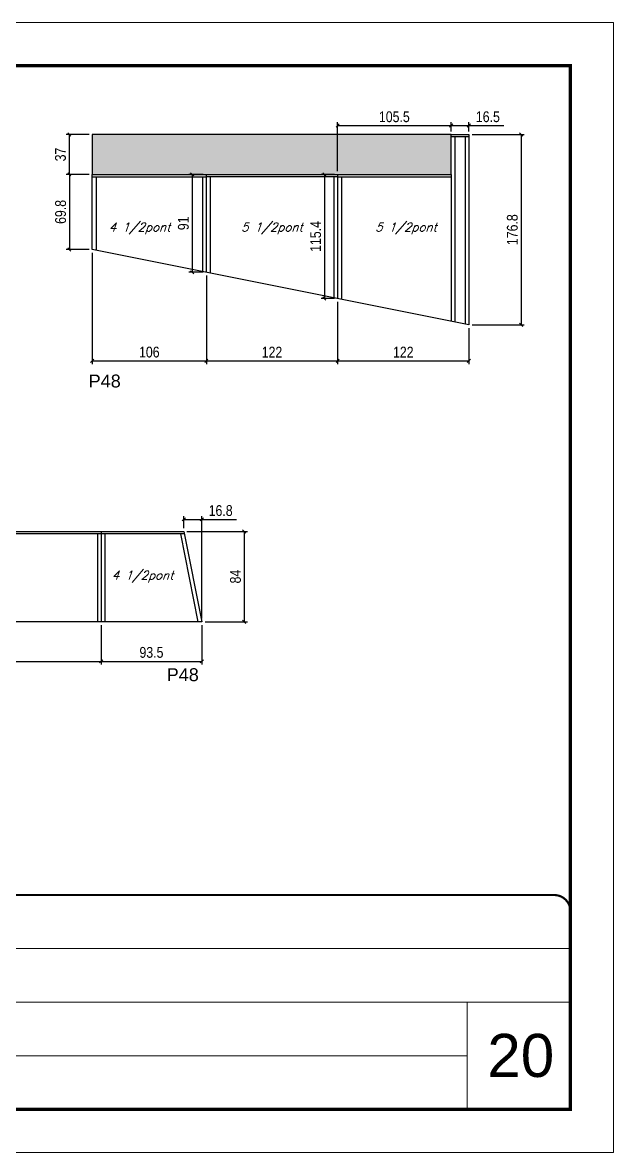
# Model space of a CAD drawing. Extents: x 3309 to 9590, y -2522 to 14608.
# Drawn here: x 9014 to 9563, y 8964 to 10014 of the extents above; entities that cross this region are included whole.
import ezdxf

# ---------------------------------------------------------------- set-up
doc = ezdxf.new("R2010")
doc.units = 0
doc.linetypes.add('CONTINUO', pattern=[0])
doc.linetypes.add('DASHED', pattern=[0.75, 0.5, -0.25])
for name, color, linetype in [('5', 5, 'Continuous'), ('COTA', 241, 'Continuous'), ('Painéis', 200, 'Continuous'), ('SARR_2.2x7', 40, 'Continuous'), ('SARR_3.5x7', 81, 'Continuous'), ('texto', 7, 'Continuous')]:
    doc.layers.add(name, color=color, linetype=linetype)
for name, color, linetype, lineweight in [('CARIMBO', 255, 'Continuous', 9), ('Folhas', 255, 'Continuous', 9), ('SARRAFO DE PRESSAO', 251, 'DASHED', 9)]:
    doc.layers.add(name, color=color, linetype=linetype, lineweight=lineweight)
doc.styles.add('ARIAL', font='arial.ttf')
doc.styles.add('COTA TECNICA', font='techl___.ttf', dxfattribs={"height": 10})
doc.styles.add('Romans', font='romans.shx')
doc.styles.get("Standard").update_dxf_attribs({"font": 'arial.ttf'})
doc.dimstyles.new('PAINEL', dxfattribs={"dimtxt": 10, "dimasz": 3, "dimexe": 3, "dimexo": 3, "dimgap": 3, "dimtad": 1, "dimdec": 1, "dimzin": 12, "dimdsep": 46, "dimtxsty": 'COTA TECNICA', "dimblk1": 'OBLIQUE', "dimblk2": 'OBLIQUE', "dimsah": 1, "dimcen": 0.9, "dimclrd": 4, "dimclre": 4, "dimclrt": 240, "dimadec": 1, "dimazin": 3, "dimtfac": 1, "dimtdec": 1, "dimtmove": 0, "dimatfit": 3, "dimfxl": 1, "dimtolj": 1, "dimtzin": 12, "dimarcsym": 0})

# ---------------------------------------------------------------- blocks, each defined once
blk = doc.blocks.new('9999999999')
at = {"color": 30, "linetype": 'CONTINUO'}
for p, q in [((98564.6, 34379.6), (99584, 34379.6)), ((98564.6, 34329.8), (99488, 34329.8)), ((99584, 34329.8), (99488, 34329.8)), ((99488, 34329.8), (99488, 34230.2)), ((98564.6, 34280), (99488, 34280))]:
    blk.add_line(p, q, dxfattribs=at)
at = {"color": 30, "linetype": 'CONTINUO', "const_width": 2}
blk.add_lwpolyline([(99584, 34230.2), (99584, 34414.4, 0.414214), (99569, 34429.4), (98229, 34429.4, 0.414214), (98214, 34414.4), (98214, 34245.2, 0.414214), (98229, 34230.2), (99584, 34230.2)], format="xyb", dxfattribs=at)
at = {"layer": 'Folhas'}
blk.add_lwpolyline([(98139, 34190.2), (99624, 34190.2), (99624, 35240.2), (98139, 35240.2)], close=True, dxfattribs=at)
at = {"layer": 'Folhas', "color": 30, "const_width": 3}
blk.add_lwpolyline([(98214, 34230.2), (99584, 34230.2), (99584, 35200.2), (98214, 35200.2)], close=True, dxfattribs=at)
blk = doc.blocks.new('_Oblique')
at = {"color": 0, "linetype": 'ByBlock', "lineweight": -2}
blk.add_line((-0.5, -0.5), (0.5, 0.5), dxfattribs=at)
blk = doc.blocks.new('*D745')
at = {"layer": 'COTA', "color": 4, "lineweight": -2, "transparency": 16777216}
for p, q in [((8842.9, 9537.7), (8842.9, 9416.9)), ((9086.9, 9453.7), (9086.9, 9416.9)), ((8842.9, 9419.9), (9086.9, 9419.9))]:
    blk.add_line(p, q, dxfattribs=at)
at = {"layer": 'Defpoints', "color": 0, "transparency": 16777216}
for p in [(8842.9, 9540.7), (9086.9, 9456.7), (9086.9, 9419.9)]:
    blk.add_point(p, dxfattribs=at)
at = {"layer": 'COTA', "color": 4, "lineweight": -2, "transparency": 16777216, "xscale": 3, "yscale": 3, "zscale": 3, "rotation": 180}
blk.add_blockref('_Oblique', (8842.9, 9419.9), dxfattribs=at)
at = {"layer": 'COTA', "color": 4, "lineweight": -2, "transparency": 16777216, "xscale": 3, "yscale": 3, "zscale": 3}
blk.add_blockref('_Oblique', (9086.9, 9419.9), dxfattribs=at)
at = {"layer": 'COTA', "color": 240, "transparency": 16777216, "insert": (8964.9, 9428), "char_height": 10, "attachment_point": 5, "style": 'COTA TECNICA'}
blk.add_mtext('\\A1;244', dxfattribs=at)
blk = doc.blocks.new('*D746')
at = {"layer": 'COTA', "color": 4, "lineweight": -2, "transparency": 16777216}
for p, q in [((9086.9, 9453.7), (9086.9, 9416.9)), ((9180.4, 9453.7), (9180.4, 9416.9)), ((9086.9, 9419.9), (9180.4, 9419.9))]:
    blk.add_line(p, q, dxfattribs=at)
at = {"layer": 'Defpoints', "color": 0, "transparency": 16777216}
for p in [(9086.9, 9456.7), (9180.4, 9456.7), (9180.4, 9419.9)]:
    blk.add_point(p, dxfattribs=at)
at = {"layer": 'COTA', "color": 4, "lineweight": -2, "transparency": 16777216, "xscale": 3, "yscale": 3, "zscale": 3, "rotation": 180}
blk.add_blockref('_Oblique', (9086.9, 9419.9), dxfattribs=at)
at = {"layer": 'COTA', "color": 4, "lineweight": -2, "transparency": 16777216, "xscale": 3, "yscale": 3, "zscale": 3}
blk.add_blockref('_Oblique', (9180.4, 9419.9), dxfattribs=at)
at = {"layer": 'COTA', "color": 240, "transparency": 16777216, "insert": (9133.6, 9428.2), "char_height": 10, "attachment_point": 5, "style": 'COTA TECNICA'}
blk.add_mtext('\\A1;93.5', dxfattribs=at)
blk = doc.blocks.new('*D747')
at = {"layer": 'COTA', "color": 4, "lineweight": -2, "transparency": 16777216}
for p, q in [((9166.6, 9540.7), (9222.8, 9540.7)), ((9219.8, 9540.7), (9219.8, 9456.7)), ((9183.4, 9456.7), (9222.8, 9456.7))]:
    blk.add_line(p, q, dxfattribs=at)
at = {"layer": 'Defpoints', "color": 0, "transparency": 16777216}
for p in [(9163.6, 9540.7), (9180.4, 9456.7), (9219.8, 9456.7)]:
    blk.add_point(p, dxfattribs=at)
at = {"layer": 'COTA', "color": 4, "lineweight": -2, "transparency": 16777216, "xscale": 3, "yscale": 3, "zscale": 3}
for p, rotation in [((9219.8, 9540.7), 90), ((9219.8, 9456.7), 270)]:
    blk.add_blockref('_Oblique', p, dxfattribs=dict(at, rotation=rotation))
at = {"layer": 'COTA', "color": 240, "transparency": 16777216, "insert": (9211.7, 9498.7), "char_height": 10, "attachment_point": 5, "rotation": 90, "style": 'COTA TECNICA'}
blk.add_mtext('\\A1;84', dxfattribs=at)
blk = doc.blocks.new('*D749')
at = {"layer": 'COTA', "color": 4, "lineweight": -2, "transparency": 16777216}
for p, q in [((9163.6, 9543.7), (9163.6, 9554.9)), ((9163.6, 9551.9), (9180.4, 9551.9)), ((9180.4, 9459.7), (9180.4, 9554.9)), ((9180.4, 9551.9), (9212.5, 9551.9))]:
    blk.add_line(p, q, dxfattribs=at)
at = {"layer": 'Defpoints', "color": 0, "transparency": 16777216}
for p in [(9180.4, 9551.9), (9163.6, 9540.7), (9180.4, 9456.7)]:
    blk.add_point(p, dxfattribs=at)
at = {"layer": 'COTA', "color": 4, "lineweight": -2, "transparency": 16777216, "xscale": 3, "yscale": 3, "zscale": 3, "rotation": 180}
blk.add_blockref('_Oblique', (9163.6, 9551.9), dxfattribs=at)
at = {"layer": 'COTA', "color": 4, "lineweight": -2, "transparency": 16777216, "xscale": 3, "yscale": 3, "zscale": 3}
blk.add_blockref('_Oblique', (9180.4, 9551.9), dxfattribs=at)
at = {"layer": 'COTA', "color": 240, "transparency": 16777216, "insert": (9197.9, 9560), "char_height": 10, "attachment_point": 5, "style": 'COTA TECNICA'}
blk.add_mtext('\\A1;16.8', dxfattribs=at)
blk = doc.blocks.new('*D830')
at = {"layer": 'COTA', "color": 4, "lineweight": -2, "transparency": 16777216}
for p, q in [((9181.6, 9872.5), (9168.4, 9872.5)), ((9171.4, 9872.5), (9171.4, 9781.5)), ((9181.6, 9781.5), (9168.4, 9781.5))]:
    blk.add_line(p, q, dxfattribs=at)
at = {"layer": 'Defpoints', "color": 0, "transparency": 16777216}
for p in [(9184.6, 9872.5), (9171.4, 9781.5), (9184.6, 9781.5)]:
    blk.add_point(p, dxfattribs=at)
at = {"layer": 'COTA', "color": 4, "lineweight": -2, "transparency": 16777216, "xscale": 3, "yscale": 3, "zscale": 3}
for p, rotation in [((9171.4, 9872.5), 90), ((9171.4, 9781.5), 270)]:
    blk.add_blockref('_Oblique', p, dxfattribs=dict(at, rotation=rotation))
at = {"layer": 'COTA', "color": 240, "transparency": 16777216, "insert": (9163.3, 9827), "char_height": 10, "attachment_point": 5, "rotation": 90, "style": 'COTA TECNICA'}
blk.add_mtext('\\A1;91', dxfattribs=at)
blk = doc.blocks.new('*D831')
at = {"layer": 'COTA', "color": 4, "lineweight": -2, "transparency": 16777216}
for p, q in [((9303.6, 9872.5), (9291.3, 9872.5)), ((9294.3, 9872.5), (9294.3, 9757.1)), ((9303.6, 9757.1), (9291.3, 9757.1))]:
    blk.add_line(p, q, dxfattribs=at)
at = {"layer": 'Defpoints', "color": 0, "transparency": 16777216}
for p in [(9306.6, 9872.5), (9294.3, 9757.1), (9306.6, 9757.1)]:
    blk.add_point(p, dxfattribs=at)
at = {"layer": 'COTA', "color": 4, "lineweight": -2, "transparency": 16777216, "xscale": 3, "yscale": 3, "zscale": 3}
for p, rotation in [((9294.3, 9872.5), 90), ((9294.3, 9757.1), 270)]:
    blk.add_blockref('_Oblique', p, dxfattribs=dict(at, rotation=rotation))
at = {"layer": 'COTA', "color": 240, "transparency": 16777216, "insert": (9286.2, 9814.8), "char_height": 10, "attachment_point": 5, "rotation": 90, "style": 'COTA TECNICA'}
blk.add_mtext('\\A1;115.4', dxfattribs=at)
blk = doc.blocks.new('*D832')
at = {"layer": 'COTA', "color": 4, "lineweight": -2, "transparency": 16777216}
for p, q in [((9078.6, 9799.7), (9078.6, 9696.2)), ((9184.6, 9778.5), (9184.6, 9696.2)), ((9078.6, 9699.2), (9184.6, 9699.2))]:
    blk.add_line(p, q, dxfattribs=at)
at = {"layer": 'Defpoints', "color": 0, "transparency": 16777216}
for p in [(9078.6, 9802.7), (9184.6, 9781.5), (9184.6, 9699.2)]:
    blk.add_point(p, dxfattribs=at)
at = {"layer": 'COTA', "color": 4, "lineweight": -2, "transparency": 16777216, "xscale": 3, "yscale": 3, "zscale": 3, "rotation": 180}
blk.add_blockref('_Oblique', (9078.6, 9699.2), dxfattribs=at)
at = {"layer": 'COTA', "color": 4, "lineweight": -2, "transparency": 16777216, "xscale": 3, "yscale": 3, "zscale": 3}
blk.add_blockref('_Oblique', (9184.6, 9699.2), dxfattribs=at)
at = {"layer": 'COTA', "color": 240, "transparency": 16777216, "insert": (9131.6, 9707.3), "char_height": 10, "attachment_point": 5, "style": 'COTA TECNICA'}
blk.add_mtext('\\A1;106', dxfattribs=at)
blk = doc.blocks.new('*D833')
at = {"layer": 'COTA', "color": 4, "lineweight": -2, "transparency": 16777216}
for p, q in [((9184.6, 9778.5), (9184.6, 9696.2)), ((9306.6, 9754.1), (9306.6, 9696.2)), ((9184.6, 9699.2), (9306.6, 9699.2))]:
    blk.add_line(p, q, dxfattribs=at)
at = {"layer": 'Defpoints', "color": 0, "transparency": 16777216}
for p in [(9184.6, 9781.5), (9306.6, 9757.1), (9306.6, 9699.2)]:
    blk.add_point(p, dxfattribs=at)
at = {"layer": 'COTA', "color": 4, "lineweight": -2, "transparency": 16777216, "xscale": 3, "yscale": 3, "zscale": 3, "rotation": 180}
blk.add_blockref('_Oblique', (9184.6, 9699.2), dxfattribs=at)
at = {"layer": 'COTA', "color": 4, "lineweight": -2, "transparency": 16777216, "xscale": 3, "yscale": 3, "zscale": 3}
blk.add_blockref('_Oblique', (9306.6, 9699.2), dxfattribs=at)
at = {"layer": 'COTA', "color": 240, "transparency": 16777216, "insert": (9245.6, 9707.3), "char_height": 10, "attachment_point": 5, "style": 'COTA TECNICA'}
blk.add_mtext('\\A1;122', dxfattribs=at)
blk = doc.blocks.new('*D834')
at = {"layer": 'COTA', "color": 4, "lineweight": -2, "transparency": 16777216}
for p, q in [((9306.6, 9754.1), (9306.6, 9696.2)), ((9428.6, 9729.7), (9428.6, 9696.2)), ((9306.6, 9699.2), (9428.6, 9699.2))]:
    blk.add_line(p, q, dxfattribs=at)
at = {"layer": 'Defpoints', "color": 0, "transparency": 16777216}
for p in [(9306.6, 9757.1), (9428.6, 9732.7), (9428.6, 9699.2)]:
    blk.add_point(p, dxfattribs=at)
at = {"layer": 'COTA', "color": 4, "lineweight": -2, "transparency": 16777216, "xscale": 3, "yscale": 3, "zscale": 3, "rotation": 180}
blk.add_blockref('_Oblique', (9306.6, 9699.2), dxfattribs=at)
at = {"layer": 'COTA', "color": 4, "lineweight": -2, "transparency": 16777216, "xscale": 3, "yscale": 3, "zscale": 3}
blk.add_blockref('_Oblique', (9428.6, 9699.2), dxfattribs=at)
at = {"layer": 'COTA', "color": 240, "transparency": 16777216, "insert": (9367.6, 9707.3), "char_height": 10, "attachment_point": 5, "style": 'COTA TECNICA'}
blk.add_mtext('\\A1;122', dxfattribs=at)
blk = doc.blocks.new('*D835')
at = {"layer": 'COTA', "color": 4, "lineweight": -2, "transparency": 16777216}
for p, q in [((9431.6, 9909.5), (9480.1, 9909.5)), ((9477.1, 9909.5), (9477.1, 9732.7)), ((9431.6, 9732.7), (9480.1, 9732.7))]:
    blk.add_line(p, q, dxfattribs=at)
at = {"layer": 'Defpoints', "color": 0, "transparency": 16777216}
for p in [(9428.6, 9909.5), (9428.6, 9732.7), (9477.1, 9732.7)]:
    blk.add_point(p, dxfattribs=at)
at = {"layer": 'COTA', "color": 4, "lineweight": -2, "transparency": 16777216, "xscale": 3, "yscale": 3, "zscale": 3}
for p, rotation in [((9477.1, 9909.5), 90), ((9477.1, 9732.7), 270)]:
    blk.add_blockref('_Oblique', p, dxfattribs=dict(at, rotation=rotation))
at = {"layer": 'COTA', "color": 240, "transparency": 16777216, "insert": (9469, 9821.1), "char_height": 10, "attachment_point": 5, "rotation": 90, "style": 'COTA TECNICA'}
blk.add_mtext('\\A1;176.8', dxfattribs=at)
blk = doc.blocks.new('*D837')
at = {"layer": 'COTA', "color": 4, "lineweight": -2, "transparency": 16777216}
for p, q in [((9075.6, 9872.5), (9054.3, 9872.5)), ((9057.3, 9872.5), (9057.3, 9802.7)), ((9075.6, 9802.7), (9054.3, 9802.7))]:
    blk.add_line(p, q, dxfattribs=at)
at = {"layer": 'Defpoints', "color": 0, "transparency": 16777216}
for p in [(9078.6, 9872.5), (9057.3, 9802.7), (9078.6, 9802.7)]:
    blk.add_point(p, dxfattribs=at)
at = {"layer": 'COTA', "color": 4, "lineweight": -2, "transparency": 16777216, "xscale": 3, "yscale": 3, "zscale": 3}
for p, rotation in [((9057.3, 9872.5), 90), ((9057.3, 9802.7), 270)]:
    blk.add_blockref('_Oblique', p, dxfattribs=dict(at, rotation=rotation))
at = {"layer": 'COTA', "color": 240, "transparency": 16777216, "insert": (9049.2, 9837.6), "char_height": 10, "attachment_point": 5, "rotation": 90, "style": 'COTA TECNICA'}
blk.add_mtext('\\A1;69.8', dxfattribs=at)
blk = doc.blocks.new('*D838')
at = {"layer": 'COTA', "color": 4, "lineweight": -2, "transparency": 16777216}
for p, q in [((9075.6, 9909.5), (9054.3, 9909.5)), ((9057.3, 9872.5), (9057.3, 9909.5)), ((9075.6, 9872.5), (9054.3, 9872.5))]:
    blk.add_line(p, q, dxfattribs=at)
at = {"layer": 'Defpoints', "color": 0, "transparency": 16777216}
for p in [(9057.3, 9909.5), (9078.6, 9909.5), (9078.6, 9872.5)]:
    blk.add_point(p, dxfattribs=at)
at = {"layer": 'COTA', "color": 4, "lineweight": -2, "transparency": 16777216, "xscale": 3, "yscale": 3, "zscale": 3}
for p, rotation in [((9057.3, 9909.5), 90), ((9057.3, 9872.5), 270)]:
    blk.add_blockref('_Oblique', p, dxfattribs=dict(at, rotation=rotation))
at = {"layer": 'COTA', "color": 240, "transparency": 16777216, "insert": (9049.1, 9891), "char_height": 10, "attachment_point": 5, "rotation": 90, "style": 'COTA TECNICA'}
blk.add_mtext('\\A1;37', dxfattribs=at)
blk = doc.blocks.new('*D839')
at = {"layer": 'COTA', "color": 4, "lineweight": -2, "transparency": 16777216}
for p, q in [((9306.6, 9875.5), (9306.6, 9920.9)), ((9306.6, 9917.9), (9412.1, 9917.9)), ((9412.1, 9912.5), (9412.1, 9920.9))]:
    blk.add_line(p, q, dxfattribs=at)
at = {"layer": 'Defpoints', "color": 0, "transparency": 16777216}
for p in [(9412.1, 9917.9), (9412.1, 9909.5), (9306.6, 9872.5)]:
    blk.add_point(p, dxfattribs=at)
at = {"layer": 'COTA', "color": 4, "lineweight": -2, "transparency": 16777216, "xscale": 3, "yscale": 3, "zscale": 3, "rotation": 180}
blk.add_blockref('_Oblique', (9306.6, 9917.9), dxfattribs=at)
at = {"layer": 'COTA', "color": 4, "lineweight": -2, "transparency": 16777216, "xscale": 3, "yscale": 3, "zscale": 3}
blk.add_blockref('_Oblique', (9412.1, 9917.9), dxfattribs=at)
at = {"layer": 'COTA', "color": 240, "transparency": 16777216, "insert": (9359.3, 9926), "char_height": 10, "attachment_point": 5, "style": 'COTA TECNICA'}
blk.add_mtext('\\A1;105.5', dxfattribs=at)
blk = doc.blocks.new('*D840')
at = {"layer": 'COTA', "color": 4, "lineweight": -2, "transparency": 16777216}
for p, q in [((9412.1, 9912.5), (9412.1, 9920.9)), ((9412.1, 9917.9), (9428.6, 9917.9)), ((9428.6, 9912.5), (9428.6, 9920.9)), ((9428.6, 9917.9), (9460.9, 9917.9))]:
    blk.add_line(p, q, dxfattribs=at)
at = {"layer": 'Defpoints', "color": 0, "transparency": 16777216}
for p in [(9428.6, 9917.9), (9412.1, 9909.5), (9428.6, 9909.5)]:
    blk.add_point(p, dxfattribs=at)
at = {"layer": 'COTA', "color": 4, "lineweight": -2, "transparency": 16777216, "xscale": 3, "yscale": 3, "zscale": 3, "rotation": 180}
blk.add_blockref('_Oblique', (9412.1, 9917.9), dxfattribs=at)
at = {"layer": 'COTA', "color": 4, "lineweight": -2, "transparency": 16777216, "xscale": 3, "yscale": 3, "zscale": 3}
blk.add_blockref('_Oblique', (9428.6, 9917.9), dxfattribs=at)
at = {"layer": 'COTA', "color": 240, "transparency": 16777216, "insert": (9446.2, 9926), "char_height": 10, "attachment_point": 5, "style": 'COTA TECNICA'}
blk.add_mtext('\\A1;16.5', dxfattribs=at)

msp = doc.modelspace()

# ---------------------------------------------------------------- hatches: boundary and pattern name
at = {"layer": 'COTA'}
h = msp.add_hatch(dxfattribs=at)
h.set_pattern_fill('AR-CONC', color=256, scale=0.03)
h.set_pattern_definition([(50, (119.4283, 462.9), (5.46554, -0.4781726), [0.5715, -6.2865]), (355, (119.4283, 462.9), (-1.0573026, 5.7317054), [0.4572, -5.0292175]), (100.451445, (119.884, 462.86), (4.4082374, 5.2535326), [0.4857003, -5.3427073]), (46.1842, (119.4283, 464.424), (8.1323712, -1.26127), [0.85725, -9.42975]), (96.63556, (120.106, 464.319), (7.122124, 7.4227837), [0.7285507, -8.014068]), (351.18415, (119.428, 464.424), (7.122124, 7.422784), [0.685799, -7.543792]), (21, (120.1903, 464.043), (4.5484317, -3.067956), [0.5715, -6.2865]), (326, (120.1903, 464.043), (1.8540609, 5.525639), [0.4572, -5.0292]), (71.451445, (120.5694, 463.787), (6.4024926, 2.457683), [0.4857003, -5.3426981]), (37.5, (119.4283, 462.8998), (0.0926581, 2.53665117), [0, -4.96824, 0, -5.1054, 0, -5.04825]), (7.5, (119.4283, 462.8998), (2.0045899, 3.00541724), [0, -2.91084, 0, -4.85394, 0, -1.92405]), (327.5, (117.729, 462.8998), (4.06771786, -0.17186232), [0, -1.905, 0, -5.9436, 0, -7.8867]), (317.5, (116.967, 462.9), (4.4438754, 0.7627947), [0, -2.4765, 0, -3.94716, 0, -5.6007])])
h.paths.add_polyline_path([(9412.09, 9872.47), (9412.09, 9909.47), (9078.59, 9909.47), (9078.59, 9872.47)])

# ---------------------------------------------------------------- linework, layer by layer
for p, q in [((9412.09, 9909.47), (9078.59, 9909.47)), ((9078.59, 9909.47), (9078.59, 9872.47)), ((9412.09, 9872.47), (9412.09, 9735.99))]:
    msp.add_line(p, q, dxfattribs=at)
at = {"layer": 'Painéis', "linetype": 'ByBlock'}
for p, q in [((9184.59, 9872.47), (9184.59, 9781.49)), ((9306.59, 9872.47), (9306.59, 9757.09)), ((8842.86, 9540.69), (9163.59, 9540.69)), ((9086.86, 9540.69), (9086.86, 9456.69)), ((9163.59, 9540.69), (9180.39, 9456.69)), ((9180.39, 9456.69), (8859.66, 9456.69))]:
    msp.add_line(p, q, dxfattribs=at)
msp.add_lwpolyline([(9078.59, 9802.69), (9078.59, 9872.47), (9412.09, 9872.47), (9412.09, 9909.47), (9428.59, 9909.47), (9428.59, 9732.69), (9078.59, 9802.69)], dxfattribs=at)
at = {"layer": 'SARR_2.2x7', "linetype": 'Continuous'}
for p, q in [((9428.59, 9907.27), (9412.09, 9907.27)), ((9078.85, 9870.27), (9184.59, 9870.27)), ((9306.59, 9870.27), (9184.59, 9870.27)), ((9306.59, 9870.27), (9412.09, 9870.27)), ((9086.86, 9538.49), (8843.3, 9538.49)), ((9164.03, 9538.49), (9086.86, 9538.49))]:
    msp.add_line(p, q, dxfattribs=at)
at = {"layer": 'SARR_3.5x7'}
for p, q in [((9415.59, 9907.27), (9415.59, 9735.29)), ((9425.09, 9907.27), (9425.09, 9733.39)), ((9082.35, 9870.27), (9082.35, 9801.94)), ((9181.09, 9870.27), (9181.09, 9782.19)), ((9188.09, 9870.27), (9188.09, 9780.79)), ((9303.09, 9870.27), (9303.09, 9757.79)), ((9310.09, 9870.27), (9310.09, 9756.39)), ((9083.36, 9538.49), (9083.36, 9456.69)), ((9090.36, 9538.49), (9090.36, 9456.69)), ((9160.46, 9538.49), (9176.82, 9456.69))]:
    msp.add_line(p, q, dxfattribs=at)

# ---------------------------------------------------------------- block references
at = {"layer": 'SARRAFO DE PRESSAO', "color": 6, "linetype": 'ByBlock'}
msp.add_blockref('9999999999', (-90061.11, -25226.65), dxfattribs=at)

# ---------------------------------------------------------------- texts
at = {"layer": '5', "linetype": 'Continuous'}
for p in [(9075.25, 9674.45), (9147.76, 9401.53)]:
    msp.add_text('P48', height=12, rotation=359.99996, dxfattribs=at).set_placement(p)
at = {"layer": 'CARIMBO', "style": 'ARIAL'}
msp.add_text('20', height=40, dxfattribs=at).set_placement((9445.73, 9033.7))
at = {"layer": 'texto', "color": 2, "char_height": 8, "attachment_point": 5, "style": 'Romans'}
for s, insert in [('{\\Q19;\\C256;4 1/2pont}', (9122.63, 9822.21)), ('{\\Q19;\\C256;5 1/2pont}', (9245.59, 9822.21)), ('{\\Q19;\\C256;5 1/2pont}', (9370.16, 9822.19)), ('{\\Q19;\\C256;4 1/2pont}', (9125.44, 9498.69))]:
    msp.add_mtext(s, dxfattribs=dict(at, insert=insert))

# ---------------------------------------------------------------- dimensions: what is measured, and where the dimension line sits
at = {"layer": 'COTA'}
for base, p1, p2, picture, middle in [((9412.09, 9917.85), (9306.59, 9872.47), (9412.09, 9909.47), '*D839', (9359.34, 9925.96)), ((9428.59, 9917.85), (9412.09, 9909.47), (9428.59, 9909.47), '*D840', (9446.25, 9925.96)), ((9184.59, 9699.22), (9078.59, 9802.69), (9184.59, 9781.49), '*D832', (9131.59, 9707.32)), ((9180.39, 9551.87), (9163.59, 9540.69), (9180.39, 9456.69), '*D749', (9197.93, 9560)), ((9086.86, 9419.93), (8842.86, 9540.69), (9086.86, 9456.69), '*D745', (8964.86, 9428))]:
    dim = msp.add_linear_dim(base=base, p1=p1, p2=p2, dimstyle='PAINEL', dxfattribs=at)
    dim.commit()
    dim.dimension.update_dxf_attribs({"geometry": picture, "text_midpoint": middle})
for base, p1, p2, picture, middle in [((9057.29, 9909.47), (9078.59, 9872.47), (9078.59, 9909.47), '*D838', (9049.07, 9890.97)), ((9477.11, 9732.69), (9428.59, 9909.47), (9428.59, 9732.69), '*D835', (9468.98, 9821.08)), ((9057.29, 9802.69), (9078.59, 9872.47), (9078.59, 9802.69), '*D837', (9049.16, 9837.58)), ((9171.38, 9781.49), (9184.59, 9872.47), (9184.59, 9781.49), '*D830', (9163.29, 9826.98)), ((9294.33, 9757.09), (9306.59, 9872.47), (9306.59, 9757.09), '*D831', (9286.22, 9814.78)), ((9219.77, 9456.69), (9163.59, 9540.69), (9180.39, 9456.69), '*D747', (9211.68, 9498.69))]:
    dim = msp.add_linear_dim(base=base, p1=p1, p2=p2, angle=90, dimstyle='PAINEL', dxfattribs=at)
    dim.commit()
    dim.dimension.update_dxf_attribs({"geometry": picture, "text_midpoint": middle})
for base, p1, p2, picture, middle in [((9306.59, 9699.22), (9184.59, 9781.49), (9306.59, 9757.09), '*D833', (9245.59, 9707.28)), ((9428.59, 9699.22), (9306.59, 9757.09), (9428.59, 9732.69), '*D834', (9367.59, 9707.28)), ((9180.39, 9419.93), (9086.86, 9456.69), (9180.39, 9456.69), '*D746', (9133.62, 9428.18))]:
    dim = msp.add_linear_dim(base=base, p1=p1, p2=p2, dimstyle='PAINEL', override={"dimtmove": 1}, dxfattribs=at)
    dim.commit()
    dim.dimension.update_dxf_attribs({"geometry": picture, "text_midpoint": middle})

doc.saveas('drawing.dxf')
